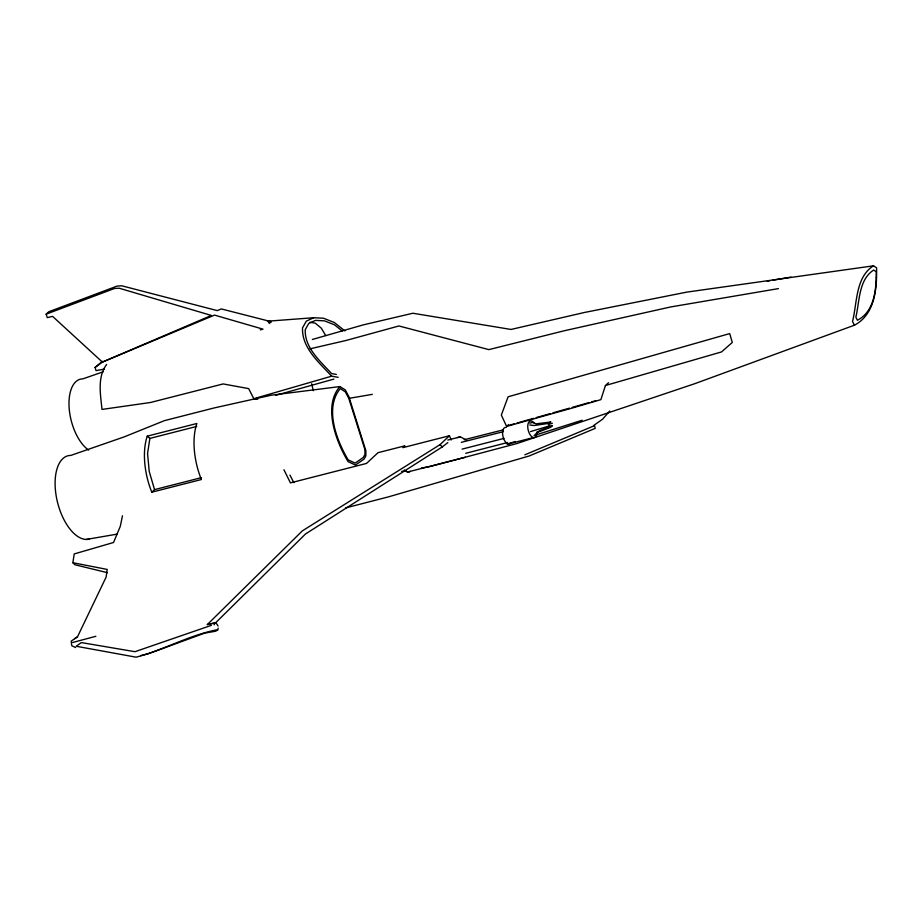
<?xml version="1.0" encoding="UTF-8"?>
<svg xmlns="http://www.w3.org/2000/svg" width="923" height="923" viewBox="0 0 923 923"><rect width="100%" height="100%" fill="white"/><g stroke="black" fill="none" stroke-linecap="round" stroke-linejoin="round"><path stroke-width="1.38" d="M107.426 572.687L74.913 564.749L72.882 562.73L74.209 553.938L113.541 542.493L120.302 526.329L122.471 515.772M147.253 436.164L149.872 438.402L147.553 453.551L149.226 471.468L154.545 489.617L151.787 492.19A52.657 26.513 75.7 0 1 147.253 436.164L196.853 423.495A52.657 26.513 75.7 0 0 201.376 479.522L151.787 492.19M214.159 624.859L214.724 622.898L216.155 623.048L218.082 626.013M140.608 655.63L148.649 653.669L204.641 633.132L215.578 631.24L217.632 630.086L218.209 628.125M605.43 385.526L600.873 399.647L571.879 408.151L506.623 426.438L501.339 415.073L508.111 396.798L729.701 333.584L732.297 342.445L721.532 351.928L605.43 385.526L608.534 382.71M74.567 638.635L77.463 636.87L106.11 577.129L107.206 569.433L72.882 562.73M106.618 364.447C97.042 377.311 100.584 394.594 101.992 409.42L150.472 402.497L223.147 383.933L248.668 388.618L253.813 398.713L331.634 376.18L338.164 377.322M609.745 411.012L602.581 419.192L593.581 425.561M536.863 433.152L538.236 431.664M534.082 435.679L537.094 432.587L551.008 427.13L548.331 427.349M214.459 623.948L305.49 533.99L442.267 446.917L447.828 442.602M210.859 623.879L207.329 624.559L302.34 530.875L440.029 444.655L449.443 435.748L451.162 440.006M260.251 329.892L263.009 329.153L214.505 315.101L102.395 362.093L52.565 316.358L47.269 317.639L46.15 314.155L48.792 311.743L117.117 286.084L121.801 285.795L216.813 310.497M104.311 369.131L96.027 370.619L95.069 367.446L102.361 361.308M269.17 323.546L271.224 321.689L221.289 308.928L217.32 310.613M506.623 426.438L508.746 424.511M339.849 386.575C322.635 406.466 336.145 441.84 348.075 461.638L355.447 465.054L364.066 459.1L365.854 455.893L365.9 450.886L348.917 396.763L345.26 389.864L339.849 386.575L271.27 395.206L214.009 407.978L164.421 420.646L124.167 436.891L70.806 455.42A43 21.644 75.7 0 0 56.972 500.001A43 21.644 75.7 0 0 89.231 539.09M95.069 367.446L102.395 362.093L211.367 315.447L119.148 288.207L114.475 288.495L46.15 314.155M421.35 468.053L429.772 466.623L517.042 443.513L694.938 383.622L854.444 325.196C875.016 314.385 877.012 288.414 876.573 267.797L873.493 265.824L686.92 292.095L584.167 312.539L511.019 329.453L412.904 313.243L363.212 324.896L312.378 339.468M77.463 636.87L71.186 641.116L71.717 645.673L75.605 647.554M873.493 265.824C855.436 277.085 857.213 303.09 852.506 321.516L854.444 325.196M344.902 330.93L334.357 322.508L323.488 318.227L313.705 317.731L306.332 321.123L302.513 327.907C301.729 347.994 319.15 362.485 331.634 376.18M548.447 423.034L550.869 421.984L536.078 423.853L532.536 422.434L529.744 423.149M524.806 454.82L594.574 425.63L595.173 428.399L529.144 455.997L388.675 496.805L345.606 507.927M530.517 431.595L549.508 425.849M538.928 430.914L552.427 425.838L548.4 426.449M103.18 371.796L82.839 378.88A37.912 19.083 75.7 0 0 69.19 408.554A37.912 19.083 75.7 0 0 88.585 450.066M207.329 624.559L214.724 622.898M211.379 625.344L134.966 651.696L81.328 642.581L76.24 646.262L136.085 657.176C163.394 650.08 188.684 635.462 216.213 629.936L217.632 630.086M507.05 444.113L515.23 441.517M535.709 435.01L582.113 420.253M548.343 424.522L552.358 423.265M211.921 623.567L216.155 623.048M510.119 425.007L514.261 423.83M517.018 423.046L533.586 418.338M536.344 417.554L550.154 413.642M552.912 412.858L569.479 408.162M572.237 407.378L588.805 402.67M591.562 401.897L595.704 400.72M275.608 395.356L333.918 379.099M72.629 642.489L95.865 636.293M268.443 322.392L271.224 321.689M465.746 453.297L507.581 442.509M149.872 438.402L196.714 426.438M154.545 489.617L201.387 477.653M449.443 435.748L402.924 447.632L404.839 445.844L378.038 452.685L366.5 463.438L290.433 482.879L283.926 469.726M447.805 440.052L460.219 436.879L466.253 439.856M462.1 449.12L503.993 438.39M508.169 444.021L533.39 437.583M407.481 472.045L465.411 457.254M457.473 437.583L460.219 436.879M464.165 439.752L503.231 429.864M461.315 442.348L503.22 431.71M310.047 348.825L346.125 340.449L398.909 325.969L488.867 349.621L564.115 330.792L670.583 306.967L778.389 288.622M349.69 398.24L372.304 394.363M86.416 539.424L117.002 534.152M767.186 281.169L769.99 280.696M772.793 280.211L791.034 277.108M401.701 471.399L405.912 470.684M549.45 423.276L534.232 425.526L529.756 424.972M267.405 321.216L313.705 317.731M255.117 398.898L257.736 399.255M336.341 374.415L331.599 373.607C320.269 361.193 304.544 347.879 305.225 329.696L308.72 323.5L315.447 320.385L324.4 320.846L334.38 324.746L342.179 330.93M310.059 322.254L315.239 323.165L321.296 328.173L325.704 335.522M440.029 444.655L442.267 446.917M289.937 475.08L293.86 482.683M311.616 383.749L313.393 390.694M410.227 471.353A10.88 5.48 75.7 0 1 404.401 469.922M510.338 443.467A8.561 4.315 75.7 0 1 503.035 436.787A8.561 4.315 75.7 0 1 506.242 427.441M537.105 431.814A8.561 4.315 75.7 0 1 532.04 436.914A8.561 4.315 75.7 0 1 527.829 424.984A8.561 4.315 75.7 0 1 533.875 422.665M364.977 449.72L364.931 454.485L363.293 457.473L355.147 463.104L348.133 459.862C336.676 440.536 324.135 408.174 340.264 388.606L345.306 391.814L348.79 398.367L364.977 449.72M876.273 277.488C875.696 293.295 873.1 312.228 857.409 320.258L855.852 317.166C859.705 301.313 858.505 279.807 873.666 270.058L876.227 271.72L876.273 277.488"/></g></svg>
